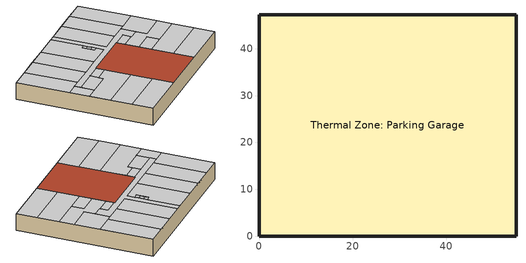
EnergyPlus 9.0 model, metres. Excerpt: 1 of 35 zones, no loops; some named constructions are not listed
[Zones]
Thermal Zone: Parking Garage
 floor ground (Surface 171 SlabOnOrBelowGradeF073): 54.86,47.24 54.86,0 0,0 0,47.24 z-6.1
 wall ground (Surface 172-uw BelowGradeWallC114): 0,0 54.86,0 z-6.1:0
 wall ground (Surface 173-uw BelowGradeWallC114): 0,47.24 0,0 z-6.1:0
 wall ground (Surface 174-uw BelowGradeWallC114): 54.86,47.24 0,47.24 z-6.1:0
 wall ground (Surface 175-uw BelowGradeWallC114): 54.86,0 54.86,47.24 z-6.1:0
 ceiling to Thermal Zone: F1 Retail SW (OtherFloorU071 Reversed): 18.29,0 18.29,7.32 0,7.32 0,0 z0; 18.29,7.32 18.29,14.63 0,14.63 0,7.32 z0; 18.29,14.63 18.29,23.77 12.8,23.77 12.8,21.95 0,21.95 0,14.63 z0
 ceiling to Thermal Zone: F1 Retail N-NW (OtherFloorU071 Reversed): 7.32,28.96 7.32,47.24 0,47.24 0,28.96 z0; 14.63,28.96 14.63,47.24 7.32,47.24 7.32,28.96 z0; 21.95,28.96 21.95,47.24 14.63,47.24 14.63,28.96 z0; 30.78,28.96 30.78,31.39 29.26,31.39 29.26,35.97 30.78,35.97 30.78,47.24 21.95,47.24 21.95,28.96 z0
 ceiling to Thermal Zone: F1 Retail NE (OtherFloorU071 Reversed): 40.23,28.96 40.23,47.24 32.92,47.24 32.92,28.96 z0; 47.55,28.96 47.55,47.24 40.23,47.24 40.23,28.96 z0; 54.86,28.96 54.86,47.24 47.55,47.24 47.55,28.96 z0
 ceiling to Thermal Zone: F1 Corridor (OtherFloorU071 Reversed): 30.78,31.39 30.78,32.92 29.26,32.92 29.26,31.39 z0; 30.78,32.92 30.78,34.44 29.26,34.44 29.26,32.92 z0; 30.78,34.44 30.78,35.97 29.26,35.97 29.26,34.44 z0; 45.72,23.77 45.72,28.96 32.92,28.96 32.92,47.24 30.78,47.24 30.78,28.96 4.57,28.96 4.57,26.82 42.06,26.82 42.06,23.77 z0; 18.29,23.77 18.29,26.82 12.8,26.82 12.8,23.77 z0; 42.06,23.77 42.06,26.82 36.58,26.82 36.58,23.77 z0
 ceiling to Thermal Zone: F1 Retail SE (OtherFloorU071 Reversed): 54.86,7.32 54.86,14.63 36.58,14.63 36.58,7.32 z0; 54.86,0 54.86,7.32 36.58,7.32 36.58,0 z0
 ceiling to Thermal Zone: F1 Lounge (OtherFloorU071 Reversed): 54.86,14.63 54.86,19.81 45.72,19.81 45.72,23.77 42.06,23.77 36.58,23.77 36.58,19.2 43.89,19.2 43.89,14.63 z0
 ceiling to Thermal Zone: F1 Business Center (OtherFloorU071 Reversed): 43.89,14.63 43.89,19.2 36.58,19.2 36.58,14.63 z0
 ceiling to Thermal Zone: F1 Fitness Center (OtherFloorU071 Reversed): 54.86,19.81 54.86,28.96 45.72,28.96 45.72,19.81 z0
 ceiling to Thermal Zone: F1 Leasing Office (OtherFloorU071 Reversed): 4.57,21.95 4.57,28.96 0,28.96 0,21.95 z0
 ceiling to Thermal Zone: F1 Mechanical Room (OtherFloorU071 Reversed): 12.8,21.95 12.8,26.82 4.57,26.82 4.57,21.95 z0
 roof outside (FlatNonresWoodFramingAndOtherRoofUnconditioned): 36.58,0 36.58,26.82 18.29,26.82 18.29,0 z0
[SizingPeriod:DesignDay] Day of Month=21; Day Type=SummerDesignDay; Dry-Bulb Temperature Range Modifier Type=DefaultMultipliers; Humidity Condition Type=Wetbulb; Barometric Pressure {Pa}=101241; Wind Direction {deg}=200; Rain Indicator=No; Snow Indicator=No; Daylight Saving Time Indicator=No; Solar Model Indicator=ASHRAETau
Name | Month | Maximum Dry-Bulb Temperature {C} | Daily Dry-Bulb Temperature Range {deltaC} | Wetbulb or DewPoint at Maximum Dry-Bulb {C} | Wind Speed {m/s} | ASHRAE Clear Sky Optical Depth for Beam Irradiance (taub) | ASHRAE Clear Sky Optical Depth for Diffuse Irradiance (taud)
CA_SACRAMENTO-EXECUTIVE- August .4% Condns DB=>MCWB | 8 | 40.3 | 17.6 | 21.7 | 3.1 | 0.347 | 2.442
CA_SACRAMENTO-EXECUTIVE- July .4% Condns DB=>MCWB | 7 | 40.5 | 17.8 | 22.5 | 3.3 | 0.363 | 2.407
CA_SACRAMENTO-EXECUTIVE- June .4% Condns DB=>MCWB | 6 | 39 | 16.4 | 21.3 | 3.5 | 0.362 | 2.413
CA_SACRAMENTO-EXECUTIVE- November .4% Condns DB=>MCWB | 11 | 25.2 | 11.4 | 15.5 | 2.1 | 0.331 | 2.486
CA_SACRAMENTO-EXECUTIVE- October .4% Condns DB=>MCWB | 10 | 34.4 | 14.6 | 18.3 | 2.4 | 0.345 | 2.463
CA_SACRAMENTO-EXECUTIVE- September .4% Condns DB=>MCWB | 9 | 37.7 | 17.1 | 19.8 | 2.6 | 0.351 | 2.437
[Schedule:Day:Interval]
RetailReceptacleSun: No, 01:00, 0.05, 02:00, 0.05, 03:00, 0.05, 04:00, 0.05, 05:00, 0.05, 06:00, 0.05, 07:00, 0.05, 08:00, 0.05, 09:00, 0.1, 10:00, 0.1, 11:00, 0.4, 12:00, 0.4, 13:00, 0.6, 14:00, 0.6, 15:00, 0.6, 16:00, 0.6, 17:00, 0.6, 18:00, 0.4, 19:00, 0.2, 20:00, 0.05, 21:00, 0.05, 22:00, 0.05, 23:00, 0.05, 24:00, 0.05
RetailReceptacleWD: No, 01:00, 0.05, 02:00, 0.05, 03:00, 0.05, 04:00, 0.05, 05:00, 0.05, 06:00, 0.05, 07:00, 0.05, 08:00, 0.2, 09:00, 0.5, 10:00, 0.9, 11:00, 0.9, 12:00, 0.9, 13:00, 0.9, 14:00, 0.9, 15:00, 0.9, 16:00, 0.9, 17:00, 0.9, 18:00, 0.9, 19:00, 0.6, 20:00, 0.6, 21:00, 0.5, 22:00, 0.2, 23:00, 0.05, 24:00, 0.05
WaterMainCZ12Apr: No, 01:00, 12.5556, 02:00, 12.5556, 03:00, 12.5556, 04:00, 12.5556, 05:00, 12.5556, 06:00, 12.5556, 07:00, 12.5556, 08:00, 12.5556, 09:00, 12.5556, 10:00, 12.5556, 11:00, 12.5556, 12:00, 12.5556, 13:00, 12.5556, 14:00, 12.5556, 15:00, 12.5556, 16:00, 12.5556, 17:00, 12.5556, 18:00, 12.5556, 19:00, 12.5556, 20:00, 12.5556, 21:00, 12.5556, 22:00, 12.5556, 23:00, 12.5556, 24:00, 12.5556
WaterMainCZ12Aug: No, 01:00, 16.2778, 02:00, 16.2778, 03:00, 16.2778, 04:00, 16.2778, 05:00, 16.2778, 06:00, 16.2778, 07:00, 16.2778, 08:00, 16.2778, 09:00, 16.2778, 10:00, 16.2778, 11:00, 16.2778, 12:00, 16.2778, 13:00, 16.2778, 14:00, 16.2778, 15:00, 16.2778, 16:00, 16.2778, 17:00, 16.2778, 18:00, 16.2778, 19:00, 16.2778, 20:00, 16.2778, 21:00, 16.2778, 22:00, 16.2778, 23:00, 16.2778, 24:00, 16.2778
WaterMainCZ12Dec: No, 01:00, 11.7222, 02:00, 11.7222, 03:00, 11.7222, 04:00, 11.7222, 05:00, 11.7222, 06:00, 11.7222, 07:00, 11.7222, 08:00, 11.7222, 09:00, 11.7222, 10:00, 11.7222, 11:00, 11.7222, 12:00, 11.7222, 13:00, 11.7222, 14:00, 11.7222, 15:00, 11.7222, 16:00, 11.7222, 17:00, 11.7222, 18:00, 11.7222, 19:00, 11.7222, 20:00, 11.7222, 21:00, 11.7222, 22:00, 11.7222, 23:00, 11.7222, 24:00, 11.7222
WaterMainCZ12Feb: No, 01:00, 10.8333, 02:00, 10.8333, 03:00, 10.8333, 04:00, 10.8333, 05:00, 10.8333, 06:00, 10.8333, 07:00, 10.8333, 08:00, 10.8333, 09:00, 10.8333, 10:00, 10.8333, 11:00, 10.8333, 12:00, 10.8333, 13:00, 10.8333, 14:00, 10.8333, 15:00, 10.8333, 16:00, 10.8333, 17:00, 10.8333, 18:00, 10.8333, 19:00, 10.8333, 20:00, 10.8333, 21:00, 10.8333, 22:00, 10.8333, 23:00, 10.8333, 24:00, 10.8333
WaterMainCZ12Jan: No, 01:00, 10.7778, 02:00, 10.7778, 03:00, 10.7778, 04:00, 10.7778, 05:00, 10.7778, 06:00, 10.7778, 07:00, 10.7778, 08:00, 10.7778, 09:00, 10.7778, 10:00, 10.7778, 11:00, 10.7778, 12:00, 10.7778, 13:00, 10.7778, 14:00, 10.7778, 15:00, 10.7778, 16:00, 10.7778, 17:00, 10.7778, 18:00, 10.7778, 19:00, 10.7778, 20:00, 10.7778, 21:00, 10.7778, 22:00, 10.7778, 23:00, 10.7778, 24:00, 10.7778
WaterMainCZ12Jul: No, 01:00, 15.6667, 02:00, 15.6667, 03:00, 15.6667, 04:00, 15.6667, 05:00, 15.6667, 06:00, 15.6667, 07:00, 15.6667, 08:00, 15.6667, 09:00, 15.6667, 10:00, 15.6667, 11:00, 15.6667, 12:00, 15.6667, 13:00, 15.6667, 14:00, 15.6667, 15:00, 15.6667, 16:00, 15.6667, 17:00, 15.6667, 18:00, 15.6667, 19:00, 15.6667, 20:00, 15.6667, 21:00, 15.6667, 22:00, 15.6667, 23:00, 15.6667, 24:00, 15.6667
WaterMainCZ12Jun: No, 01:00, 14.4444, 02:00, 14.4444, 03:00, 14.4444, 04:00, 14.4444, 05:00, 14.4444, 06:00, 14.4444, 07:00, 14.4444, 08:00, 14.4444, 09:00, 14.4444, 10:00, 14.4444, 11:00, 14.4444, 12:00, 14.4444, 13:00, 14.4444, 14:00, 14.4444, 15:00, 14.4444, 16:00, 14.4444, 17:00, 14.4444, 18:00, 14.4444, 19:00, 14.4444, 20:00, 14.4444, 21:00, 14.4444, 22:00, 14.4444, 23:00, 14.4444, 24:00, 14.4444
WaterMainCZ12Mar: No, 01:00, 11.5, 02:00, 11.5, 03:00, 11.5, 04:00, 11.5, 05:00, 11.5, 06:00, 11.5, 07:00, 11.5, 08:00, 11.5, 09:00, 11.5, 10:00, 11.5, 11:00, 11.5, 12:00, 11.5, 13:00, 11.5, 14:00, 11.5, 15:00, 11.5, 16:00, 11.5, 17:00, 11.5, 18:00, 11.5, 19:00, 11.5, 20:00, 11.5, 21:00, 11.5, 22:00, 11.5, 23:00, 11.5, 24:00, 11.5
WaterMainCZ12May: No, 01:00, 12.6111, 02:00, 12.6111, 03:00, 12.6111, 04:00, 12.6111, 05:00, 12.6111, 06:00, 12.6111, 07:00, 12.6111, 08:00, 12.6111, 09:00, 12.6111, 10:00, 12.6111, 11:00, 12.6111, 12:00, 12.6111, 13:00, 12.6111, 14:00, 12.6111, 15:00, 12.6111, 16:00, 12.6111, 17:00, 12.6111, 18:00, 12.6111, 19:00, 12.6111, 20:00, 12.6111, 21:00, 12.6111, 22:00, 12.6111, 23:00, 12.6111, 24:00, 12.6111
WaterMainCZ12Nov: No, 01:00, 14, 02:00, 14, 03:00, 14, 04:00, 14, 05:00, 14, 06:00, 14, 07:00, 14, 08:00, 14, 09:00, 14, 10:00, 14, 11:00, 14, 12:00, 14, 13:00, 14, 14:00, 14, 15:00, 14, 16:00, 14, 17:00, 14, 18:00, 14, 19:00, 14, 20:00, 14, 21:00, 14, 22:00, 14, 23:00, 14, 24:00, 14
WaterMainCZ12Oct: No, 01:00, 15.7778, 02:00, 15.7778, 03:00, 15.7778, 04:00, 15.7778, 05:00, 15.7778, 06:00, 15.7778, 07:00, 15.7778, 08:00, 15.7778, 09:00, 15.7778, 10:00, 15.7778, 11:00, 15.7778, 12:00, 15.7778, 13:00, 15.7778, 14:00, 15.7778, 15:00, 15.7778, 16:00, 15.7778, 17:00, 15.7778, 18:00, 15.7778, 19:00, 15.7778, 20:00, 15.7778, 21:00, 15.7778, 22:00, 15.7778, 23:00, 15.7778, 24:00, 15.7778
WaterMainCZ12Sep: No, 01:00, 16, 02:00, 16, 03:00, 16, 04:00, 16, 05:00, 16, 06:00, 16, 07:00, 16, 08:00, 16, 09:00, 16, 10:00, 16, 11:00, 16, 12:00, 16, 13:00, 16, 14:00, 16, 15:00, 16, 16:00, 16, 17:00, 16, 18:00, 16, 19:00, 16, 20:00, 16, 21:00, 16, 22:00, 16, 23:00, 16, 24:00, 16
{015fc3b9-517d-4c30-b668-7255ff187fe8}; {1159f24f-4f25-47ae-a902-f9eca2beaa71}; {12377648-8dfb-416b-9486-0d07cdeb095b}; {149a1d58-44fd-42d0-90fd-d5058b8f6ee4}; {17fbb3ac-b424-4f1a-a195-6cb4b83d7e79}; {320f95ea-12aa-48f0-aa1a-de4a9861691a}; {38015deb-8cf2-482a-8921-4b2f722cac4d}; {41a82f34-028c-4557-b902-5d8447bf40ea}; {783ab038-247c-4ce6-9cd2-87d693c0184d}; {7b780d21-01b1-4503-9d0c-56c629b02481}; {89cc526a-4461-4b59-819b-baad2c4d1e05}; {8fe0c57e-e74b-4d4b-b475-6d22c07a0902}; {93ac94c3-44b2-4bc0-8d25-5f2828756a07}; {aa991055-cdaa-4dec-9147-32b85cab3a7b}; {b546573b-1854-498d-a32a-d7ceeb43f2c4}; {b90fff03-d4c9-48dd-b292-7b559fa6f952}; {bc65acd1-75b9-4531-ae44-b9b641949269}; {db429858-06b1-4ed2-aa1e-70dc4885587f}; {e84f2976-c8ea-448f-afd0-658d7c1b70fc}; {ee4c651c-a002-437d-9d2c-95e7bc3a94be}; {f7cd98e2-3c89-4144-97fa-aeaa430144cf}: No, 24:00, 146.536
{0316664b-e38f-4996-ba60-dcd48f0fdd06}; {0e720db0-db77-4b76-a4d9-d5833da2a183}; {102a08da-bfbe-4b5f-87d5-42c6ffa4ede1}; {13a6f61b-78f0-423e-bc14-7d08e892e92d}; {1457de18-5aa0-482a-8e47-7df8a4ce5120}; {201d3c9a-19c2-41a3-b815-4b53a17ef69c}; {20cb9451-2db3-4331-aee1-dea2ba76fc40}; {287e60d1-def3-4523-9aee-e3786b306bfe}; {2ad72658-7b36-46d0-b241-84e8c2460a91}; {2c987ee7-d709-48a7-8a9c-c793e81fefc3}; {2ef50e13-6b47-4408-b4ef-4a8e00eb16d7}; {370647e9-5487-4645-aca1-0e34028f6810}; {38bb467d-5679-4b38-9d9d-564072cd0202}; {4229185b-c2c8-4165-a27a-04059ce64183}; {4279ed24-ae16-4785-9a1a-82c2910a34c0}; {55218574-7b76-4629-915f-68a635a8b9a4}; {617f23fa-d779-49fe-94d0-a5c68dcfb39e}; {64bcf6c5-b2b1-4105-a1b0-d777665d7e53}; {6805c7c8-f2c4-43a2-87ac-b2a05aa02598}; {69a5a3ec-aaad-46ff-9fb2-e26b401732f2}; {6be0b647-524f-42bf-9b92-c9b3db70157e}; {6f642b5d-435c-4582-8094-41fda951297b}; {7002925c-f174-4666-842f-f1e9aa2cb8b9}; {77dfe65d-df7c-4575-9a9f-b52a4d28459e}; {790ceb7b-3814-4bca-ba43-92017290970f}; {83ebe055-ec17-47f5-8887-d5af62a26ab8}; {87695ce9-bd71-4ed1-9ec1-6e89d862eb6f}; {884f5d17-8ca1-4f94-a4ac-fc289482b630}; {885f6b84-684c-4e37-8fc6-d14a5fa145fc}; {88eb880d-a2ef-4975-a498-f49a42810c22}; {9979959e-c6f5-417b-80be-9b3e2576abe4}; {a381dbbf-a0bb-4fa6-a5da-1c27e23195b1}; {a70a9a82-4804-43eb-b5ed-10e28cd0ca26}; {acc78e05-b765-4a47-a1f0-c02204adc34b}; {b8b7b60b-3e6a-406e-b7d8-417bf8d2a95e}; {bc7a8b0f-60f2-42cc-91b5-531dac0650f1}; {c83442a3-c47b-48b8-a596-85d6b70172df}; {d2f34d76-4012-4924-8098-abc29affdd64}; {d41db5c5-8364-47bf-bc2d-108862330f85}; {d757810c-e1d1-401d-8ad4-3cb15af30b7f}; {db609503-1bb4-48e2-a482-056241590a8f}; {dfdccb7d-04fc-4a51-a6fa-26e85a6c646f}; {e1f1f798-d7e9-4c95-bfe6-7d4129133302}; {e377f036-5cf4-4b98-a090-f966b8af4db4}; {e9520d19-c116-4897-9af8-aecc10ce3c53}: No, 24:00, 117.228
{06aca947-c97d-41a6-bcdd-9ecdd21b180c}; {1ffcf5d1-ea7d-4da3-be9c-f8660b09b201}; {24723d95-8b90-4cd6-9224-f255c1810cd4}; {24c10687-c333-4fcd-b62a-9a1b062eae55}; {4243c9a1-0f4e-4584-a6e5-4102726810c8}; {499b330d-e120-43e5-a96b-1f0afb9592f0}; {4df4a775-01b8-4316-9bce-4619de703746}; {70130084-c9b8-49ea-bbf4-b7eb588ceb6b}; {73a127da-15fb-4364-826d-dbe368947292}; {b24b78c1-2d93-426e-962b-fe69bc4fa3fc}; {b84ebf35-f39f-48e2-ba53-3b199b58f902}; {e2a83f95-c5cc-4335-8e7d-5648c47ab660}; {e95b2882-aa75-4dc0-ab18-63d5771d6e1a}; {f4f04184-9826-4b43-ae3f-8ba3a5ea02b3}: No, 24:00, 131.882
{57428bab-1a0e-404a-8e77-848ecbc219b1}: No, 24:00, 161.189
{b19f8668-b7d0-4a43-b5e1-76655b137bec}: No, 24:00, 331.17
[Curve:Exponent]
Fan On Off Power Curve 2: Coefficient1 Constant=1; Coefficient2 Constant=0; Coefficient3 Constant=0; Minimum Value of x {BasedOnField A2}=0; Maximum Value of x {BasedOnField A2}=1
[Curve:Cubic]
Fan On Off Efficiency Curve 2: Coefficient1 Constant=1; Coefficient2 x=0; Coefficient3 x**2=0; Coefficient4 x**3=0; Minimum Value of x {BasedOnField A2}=0; Maximum Value of x {BasedOnField A2}=1
[Curve:Quadratic]
Name | Coefficient1 Constant | Coefficient2 x | Coefficient3 x**2 | Minimum Value of x {BasedOnField A2} | Maximum Value of x {BasedOnField A2} | Minimum Curve Output {BasedOnField A3} | Maximum Curve Output {BasedOnField A3}
CoilHtgFurnFIRRatio_fQRatio | 0.01861 | 1.09421 | -0.112819 | 0.7 | 1 | 0.73 | 1
CoilClgDXSnglQRatio_fCFMRatio | 0.8 | 0.2 | 0 | 0 | 100 | 0.8
CoilClgDXSnglEIRRatio_fCFMRatio | 1.156 | -0.1816 | 0.0256 | 0 | 100
[Table:MultiVariableLookup]
CoilClgDXStdSEER14EER12p2EIR_fTwbToadbSI: EvaluateCurveToLimits, 3, BiQuadratic, SingleLineIndependentVariableWithMatrix, Ascending, Ascending, 1, Temperature, Temperature, Dimensionless, Dimensionless, Dimensionless, Dimensionless, 2, 3, 3, 13.89, 19.44, 25, 27.78, 35, 43.33, 0.9925, 0.8488, 0.7474, 1.1649, 1, 0.8835, 1.3969, 1.2035, 1.0668
